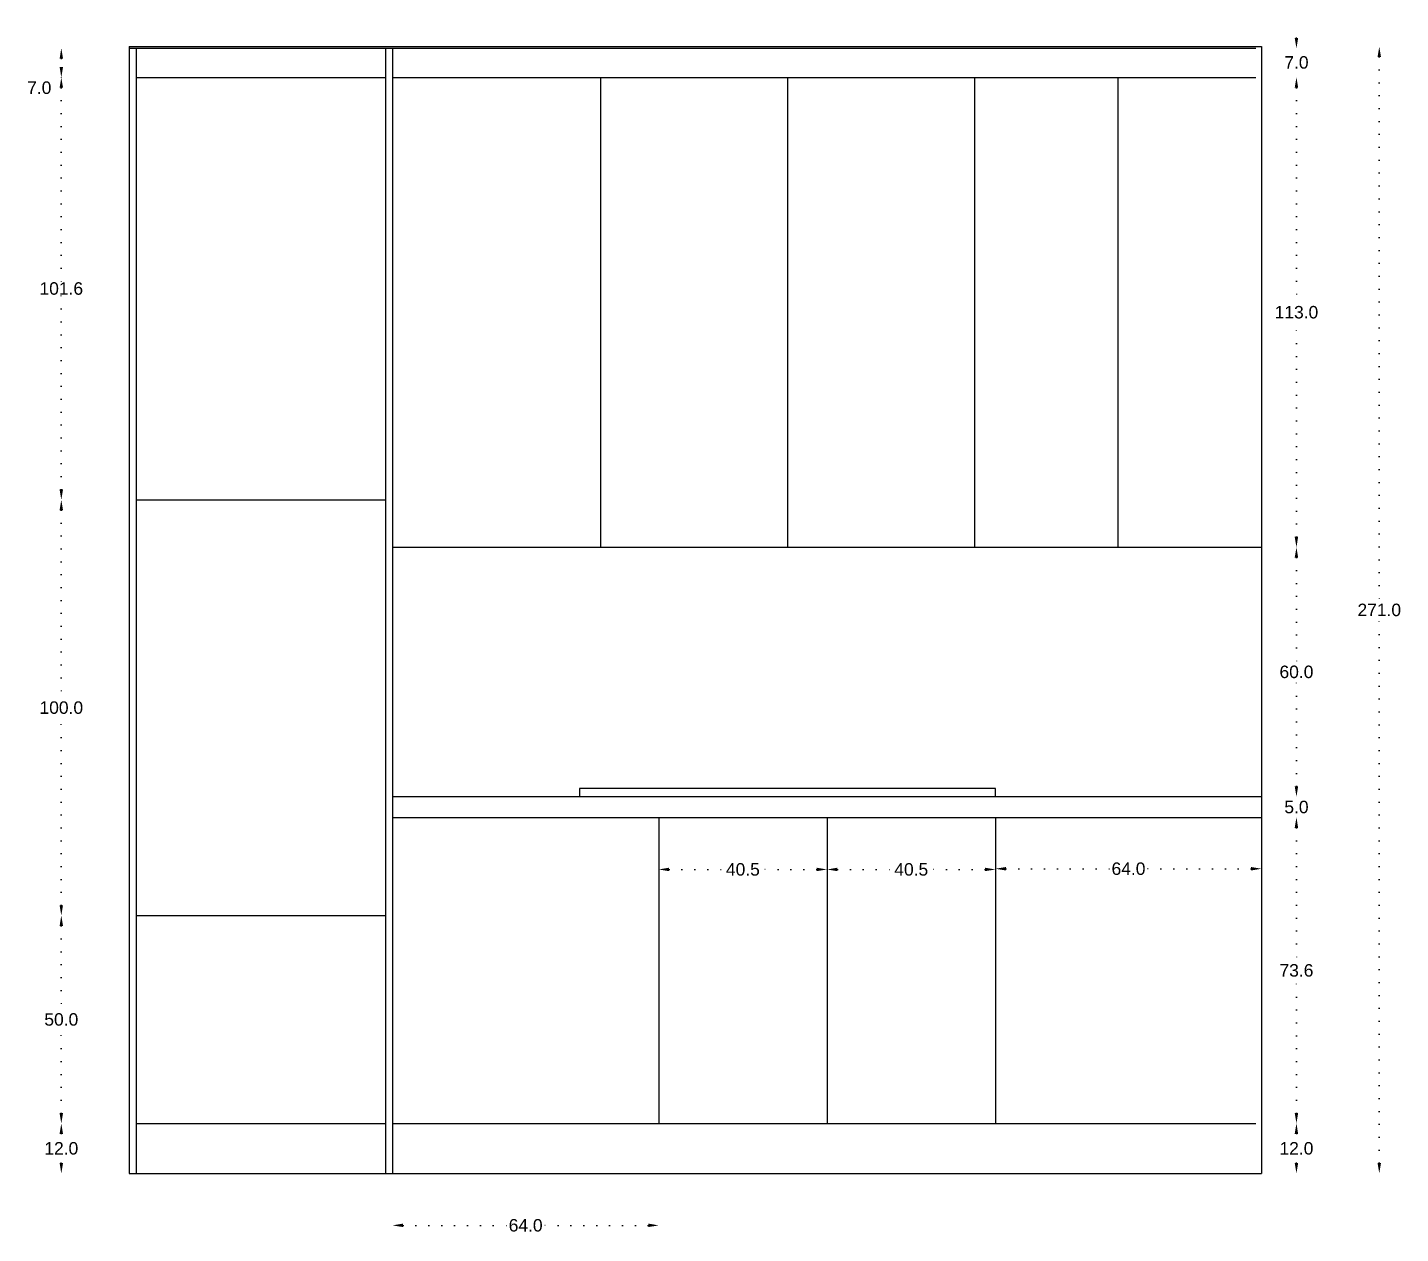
# Model space of a CAD drawing. Header units: centimetres. Extents: x 352 to 5210, y 215 to 1337.
# Drawn here: x 2457.2 to 2787.5, y 992.8 to 1282.9 of the extents above; entities that cross this region are included whole.
import ezdxf

# ---------------------------------------------------------------- set-up
doc = ezdxf.new("R2010")
doc.units = ezdxf.units.CM
doc.header["$MEASUREMENT"] = 0
doc.linetypes.add('ACAD_ISO07W100', pattern=[3, 0, -3])
doc.styles.get("Standard").update_dxf_attribs({"font": 'arial.ttf'})
doc.dimstyles.get("Standard").update_dxf_attribs({"dimtxt": 3, "dimasz": 2.5, "dimexe": 0.18, "dimexo": 0.0625, "dimgap": 0.09, "dimtad": 0, "dimtih": 1, "dimtoh": 1, "dimdec": 1, "dimzin": 0, "dimdsep": 46, "dimtxsty": 'Standard', "dimcen": 0.09, "dimse1": 1, "dimse2": 1, "dimadec": 0, "dimazin": 0, "dimtfac": 1, "dimtdec": 1, "dimtofl": 0, "dimtmove": 0, "dimatfit": 3, "dimfxl": 1, "dimtolj": 1, "dimtzin": 0, "dimarcsym": 0})

# ---------------------------------------------------------------- blocks, each defined once
blk = doc.blocks.new('*D99')
at = {"color": 0, "linetype": 'ACAD_ISO07W100', "lineweight": -2, "transparency": 16777216}
for p, q in [((2762.44, 1016.78), (2762.44, 1014.91)), ((2762.44, 1009.78), (2762.44, 1011.66))]:
    blk.add_line(p, q, dxfattribs=at)
at = {"color": 0, "transparency": 16777216}
for points in [[(2762.02, 1016.78), (2762.85, 1016.78), (2762.44, 1019.28)], [(2762.02, 1009.78), (2762.85, 1009.78), (2762.44, 1007.28)]]:
    blk.add_solid(points, dxfattribs=at)
at = {"layer": 'Defpoints', "color": 0, "transparency": 16777216}
for p in [(2752.64, 1019.28), (2762.44, 1019.28), (2752.64, 1007.28)]:
    blk.add_point(p, dxfattribs=at)
at = {"color": 0, "transparency": 16777216, "insert": (2762.44, 1013.28), "char_height": 3, "attachment_point": 5}
blk.add_mtext('\\A1;12.0', dxfattribs=at)
blk = doc.blocks.new('*D100')
at = {"color": 0, "linetype": 'ACAD_ISO07W100', "lineweight": -2, "transparency": 16777216}
for p, q in [((2762.44, 1090.38), (2762.44, 1057.71)), ((2762.44, 1021.78), (2762.44, 1054.46))]:
    blk.add_line(p, q, dxfattribs=at)
at = {"color": 0, "transparency": 16777216}
for points in [[(2762.02, 1090.38), (2762.85, 1090.38), (2762.44, 1092.88)], [(2762.02, 1021.78), (2762.85, 1021.78), (2762.44, 1019.28)]]:
    blk.add_solid(points, dxfattribs=at)
at = {"layer": 'Defpoints', "color": 0, "transparency": 16777216}
for p in [(2752.64, 1092.88), (2762.44, 1092.88), (2752.64, 1019.28)]:
    blk.add_point(p, dxfattribs=at)
at = {"color": 0, "transparency": 16777216, "insert": (2762.44, 1056.08), "char_height": 3, "attachment_point": 5}
blk.add_mtext('\\A1;73.6', dxfattribs=at)
blk = doc.blocks.new('*D101')
at = {"color": 0, "linetype": 'ACAD_ISO07W100', "lineweight": -2, "transparency": 16777216}
for p, q in [((2762.44, 1100.38), (2762.44, 1102.88)), ((2762.44, 1090.38), (2762.44, 1087.88))]:
    blk.add_line(p, q, dxfattribs=at)
at = {"color": 0, "transparency": 16777216}
for points in [[(2762.02, 1100.38), (2762.85, 1100.38), (2762.44, 1097.88)], [(2762.02, 1090.38), (2762.85, 1090.38), (2762.44, 1092.88)]]:
    blk.add_solid(points, dxfattribs=at)
at = {"layer": 'Defpoints', "color": 0, "transparency": 16777216}
for p in [(2752.64, 1097.88), (2762.44, 1097.88), (2752.64, 1092.88)]:
    blk.add_point(p, dxfattribs=at)
at = {"color": 0, "transparency": 16777216, "insert": (2762.44, 1095.38), "char_height": 3, "attachment_point": 5}
blk.add_mtext('\\A1;5.0', dxfattribs=at)
blk = doc.blocks.new('*D102')
at = {"color": 0, "linetype": 'ACAD_ISO07W100', "lineweight": -2, "transparency": 16777216}
for p, q in [((2762.44, 1155.38), (2762.44, 1129.51)), ((2762.44, 1100.38), (2762.44, 1126.26))]:
    blk.add_line(p, q, dxfattribs=at)
at = {"color": 0, "transparency": 16777216}
for points in [[(2762.02, 1155.38), (2762.85, 1155.38), (2762.44, 1157.88)], [(2762.02, 1100.38), (2762.85, 1100.38), (2762.44, 1097.88)]]:
    blk.add_solid(points, dxfattribs=at)
at = {"layer": 'Defpoints', "color": 0, "transparency": 16777216}
for p in [(2752.64, 1157.88), (2762.44, 1157.88), (2752.64, 1097.88)]:
    blk.add_point(p, dxfattribs=at)
at = {"color": 0, "transparency": 16777216, "insert": (2762.44, 1127.88), "char_height": 3, "attachment_point": 5}
blk.add_mtext('\\A1;60.0', dxfattribs=at)
blk = doc.blocks.new('*D103')
at = {"color": 0, "linetype": 'ACAD_ISO07W100', "lineweight": -2, "transparency": 16777216}
for p, q in [((2762.44, 1268.38), (2762.44, 1216.01)), ((2762.44, 1160.38), (2762.44, 1212.76))]:
    blk.add_line(p, q, dxfattribs=at)
at = {"color": 0, "transparency": 16777216}
for points in [[(2762.02, 1268.38), (2762.85, 1268.38), (2762.44, 1270.88)], [(2762.02, 1160.38), (2762.85, 1160.38), (2762.44, 1157.88)]]:
    blk.add_solid(points, dxfattribs=at)
at = {"layer": 'Defpoints', "color": 0, "transparency": 16777216}
for p in [(2752.64, 1270.88), (2762.44, 1270.88), (2752.64, 1157.88)]:
    blk.add_point(p, dxfattribs=at)
at = {"color": 0, "transparency": 16777216, "insert": (2762.44, 1214.38), "char_height": 3, "attachment_point": 5}
blk.add_mtext('\\A1;113.0', dxfattribs=at)
blk = doc.blocks.new('*D104')
at = {"color": 0, "linetype": 'ACAD_ISO07W100', "lineweight": -2, "transparency": 16777216}
for p, q in [((2762.44, 1280.38), (2762.44, 1282.88)), ((2762.44, 1268.38), (2762.44, 1265.88))]:
    blk.add_line(p, q, dxfattribs=at)
at = {"color": 0, "transparency": 16777216}
for points in [[(2762.02, 1280.38), (2762.85, 1280.38), (2762.44, 1277.88)], [(2762.02, 1268.38), (2762.85, 1268.38), (2762.44, 1270.88)]]:
    blk.add_solid(points, dxfattribs=at)
at = {"layer": 'Defpoints', "color": 0, "transparency": 16777216}
for p in [(2752.64, 1277.88), (2752.64, 1270.88), (2762.44, 1270.88)]:
    blk.add_point(p, dxfattribs=at)
at = {"color": 0, "transparency": 16777216, "insert": (2762.44, 1274.46), "char_height": 3, "attachment_point": 5}
blk.add_mtext('\\A1;7.0', dxfattribs=at)
blk = doc.blocks.new('*D105')
at = {"color": 0, "linetype": 'ACAD_ISO07W100', "lineweight": -2, "transparency": 16777216}
for p, q in [((2782.36, 1275.78), (2782.36, 1144.41)), ((2782.36, 1009.78), (2782.36, 1141.16))]:
    blk.add_line(p, q, dxfattribs=at)
at = {"color": 0, "transparency": 16777216}
for points in [[(2781.95, 1275.78), (2782.78, 1275.78), (2782.36, 1278.28)], [(2781.95, 1009.78), (2782.78, 1009.78), (2782.36, 1007.28)]]:
    blk.add_solid(points, dxfattribs=at)
at = {"layer": 'Defpoints', "color": 0, "transparency": 16777216}
for p in [(2752.64, 1278.28), (2782.36, 1278.28), (2752.64, 1007.28)]:
    blk.add_point(p, dxfattribs=at)
at = {"color": 0, "transparency": 16777216, "insert": (2782.36, 1142.78), "char_height": 3, "attachment_point": 5}
blk.add_mtext('\\A1;271.0', dxfattribs=at)
blk = doc.blocks.new('*D106')
at = {"color": 0, "linetype": 'ACAD_ISO07W100', "lineweight": -2, "transparency": 16777216}
for p, q in [((2465.35, 1016.78), (2465.35, 1014.91)), ((2465.35, 1009.78), (2465.35, 1011.66))]:
    blk.add_line(p, q, dxfattribs=at)
at = {"color": 0, "transparency": 16777216}
for points in [[(2464.94, 1016.78), (2465.77, 1016.78), (2465.35, 1019.28)], [(2464.94, 1009.78), (2465.77, 1009.78), (2465.35, 1007.28)]]:
    blk.add_solid(points, dxfattribs=at)
at = {"layer": 'Defpoints', "color": 0, "transparency": 16777216}
for p in [(2483.34, 1019.28), (2465.35, 1007.28), (2481.64, 1007.28)]:
    blk.add_point(p, dxfattribs=at)
at = {"color": 0, "transparency": 16777216, "insert": (2465.35, 1013.28), "char_height": 3, "attachment_point": 5}
blk.add_mtext('\\A1;12.0', dxfattribs=at)
blk = doc.blocks.new('*D107')
at = {"color": 0, "linetype": 'ACAD_ISO07W100', "lineweight": -2, "transparency": 16777216}
for p, q in [((2465.35, 1066.78), (2465.35, 1045.91)), ((2465.35, 1021.78), (2465.35, 1042.66))]:
    blk.add_line(p, q, dxfattribs=at)
at = {"color": 0, "transparency": 16777216}
for points in [[(2464.94, 1066.78), (2465.77, 1066.78), (2465.35, 1069.28)], [(2464.94, 1021.78), (2465.77, 1021.78), (2465.35, 1019.28)]]:
    blk.add_solid(points, dxfattribs=at)
at = {"layer": 'Defpoints', "color": 0, "transparency": 16777216}
for p in [(2483.34, 1069.28), (2465.35, 1019.28), (2483.34, 1019.28)]:
    blk.add_point(p, dxfattribs=at)
at = {"color": 0, "transparency": 16777216, "insert": (2465.35, 1044.28), "char_height": 3, "attachment_point": 5}
blk.add_mtext('\\A1;50.0', dxfattribs=at)
blk = doc.blocks.new('*D108')
at = {"color": 0, "linetype": 'ACAD_ISO07W100', "lineweight": -2, "transparency": 16777216}
for p, q in [((2465.35, 1166.78), (2465.35, 1120.91)), ((2465.35, 1071.78), (2465.35, 1117.66))]:
    blk.add_line(p, q, dxfattribs=at)
at = {"color": 0, "transparency": 16777216}
for points in [[(2464.94, 1166.78), (2465.77, 1166.78), (2465.35, 1169.28)], [(2464.94, 1071.78), (2465.77, 1071.78), (2465.35, 1069.28)]]:
    blk.add_solid(points, dxfattribs=at)
at = {"layer": 'Defpoints', "color": 0, "transparency": 16777216}
for p in [(2483.34, 1169.28), (2465.35, 1069.28), (2483.34, 1069.28)]:
    blk.add_point(p, dxfattribs=at)
at = {"color": 0, "transparency": 16777216, "insert": (2465.35, 1119.28), "char_height": 3, "attachment_point": 5}
blk.add_mtext('\\A1;100.0', dxfattribs=at)
blk = doc.blocks.new('*D109')
at = {"color": 0, "linetype": 'ACAD_ISO07W100', "lineweight": -2, "transparency": 16777216}
for p, q in [((2465.35, 1268.38), (2465.35, 1221.71)), ((2465.35, 1171.78), (2465.35, 1218.46))]:
    blk.add_line(p, q, dxfattribs=at)
at = {"color": 0, "transparency": 16777216}
for points in [[(2464.94, 1268.38), (2465.77, 1268.38), (2465.35, 1270.88)], [(2464.94, 1171.78), (2465.77, 1171.78), (2465.35, 1169.28)]]:
    blk.add_solid(points, dxfattribs=at)
at = {"layer": 'Defpoints', "color": 0, "transparency": 16777216}
for p in [(2483.34, 1270.88), (2465.35, 1169.28), (2483.34, 1169.28)]:
    blk.add_point(p, dxfattribs=at)
at = {"color": 0, "transparency": 16777216, "insert": (2465.35, 1220.08), "char_height": 3, "attachment_point": 5}
blk.add_mtext('\\A1;101.6', dxfattribs=at)
blk = doc.blocks.new('*D110')
at = {"color": 0, "linetype": 'ACAD_ISO07W100', "lineweight": -2, "transparency": 16777216}
for p, q in [((2465.35, 1275.38), (2465.35, 1273.38)), ((2465.35, 1268.38), (2462.85, 1268.38)), ((2465.35, 1270.88), (2465.35, 1268.38))]:
    blk.add_line(p, q, dxfattribs=at)
at = {"color": 0, "transparency": 16777216}
for points in [[(2464.94, 1275.38), (2465.77, 1275.38), (2465.35, 1277.88)], [(2464.94, 1273.38), (2465.77, 1273.38), (2465.35, 1270.88)]]:
    blk.add_solid(points, dxfattribs=at)
at = {"layer": 'Defpoints', "color": 0, "transparency": 16777216}
for p in [(2481.64, 1277.88), (2465.35, 1270.88), (2483.34, 1270.88)]:
    blk.add_point(p, dxfattribs=at)
at = {"color": 0, "transparency": 16777216, "insert": (2460.05, 1268.38), "char_height": 3, "attachment_point": 5}
blk.add_mtext('\\A1;7.0', dxfattribs=at)
blk = doc.blocks.new('*D111')
at = {"color": 0, "linetype": 'ACAD_ISO07W100', "lineweight": -2, "transparency": 16777216}
for p, q in [((2547.54, 994.77), (2573.05, 994.77)), ((2606.54, 994.77), (2581.03, 994.77))]:
    blk.add_line(p, q, dxfattribs=at)
at = {"color": 0, "transparency": 16777216}
for points in [[(2547.54, 995.19), (2547.54, 994.36), (2545.04, 994.77)], [(2606.54, 995.19), (2606.54, 994.36), (2609.04, 994.77)]]:
    blk.add_solid(points, dxfattribs=at)
at = {"layer": 'Defpoints', "color": 0, "transparency": 16777216}
for p in [(2609.04, 1092.88), (2545.04, 1007.28), (2545.04, 994.77)]:
    blk.add_point(p, dxfattribs=at)
at = {"color": 0, "transparency": 16777216, "insert": (2577.04, 994.77), "char_height": 3, "attachment_point": 5}
blk.add_mtext('\\A1;64.0', dxfattribs=at)
blk = doc.blocks.new('*D112')
at = {"color": 0, "linetype": 'ACAD_ISO07W100', "lineweight": -2, "transparency": 16777216}
for p, q in [((2611.54, 1080.37), (2625.23, 1080.37)), ((2647.04, 1080.37), (2633.35, 1080.37))]:
    blk.add_line(p, q, dxfattribs=at)
at = {"color": 0, "transparency": 16777216}
for points in [[(2611.54, 1080.79), (2611.54, 1079.96), (2609.04, 1080.37)], [(2647.04, 1080.79), (2647.04, 1079.96), (2649.54, 1080.37)]]:
    blk.add_solid(points, dxfattribs=at)
at = {"layer": 'Defpoints', "color": 0, "transparency": 16777216}
for p in [(2609.04, 1092.88), (2649.54, 1092.88), (2649.54, 1080.37)]:
    blk.add_point(p, dxfattribs=at)
at = {"color": 0, "transparency": 16777216, "insert": (2629.29, 1080.37), "char_height": 3, "attachment_point": 5}
blk.add_mtext('\\A1;40.5', dxfattribs=at)
blk = doc.blocks.new('*D113')
at = {"color": 0, "linetype": 'ACAD_ISO07W100', "lineweight": -2, "transparency": 16777216}
for p, q in [((2652.04, 1080.37), (2665.73, 1080.37)), ((2687.54, 1080.37), (2673.85, 1080.37))]:
    blk.add_line(p, q, dxfattribs=at)
at = {"color": 0, "transparency": 16777216}
for points in [[(2652.04, 1080.79), (2652.04, 1079.96), (2649.54, 1080.37)], [(2687.54, 1080.79), (2687.54, 1079.96), (2690.04, 1080.37)]]:
    blk.add_solid(points, dxfattribs=at)
at = {"layer": 'Defpoints', "color": 0, "transparency": 16777216}
for p in [(2649.54, 1092.88), (2690.04, 1092.88), (2649.54, 1080.37)]:
    blk.add_point(p, dxfattribs=at)
at = {"color": 0, "transparency": 16777216, "insert": (2669.79, 1080.37), "char_height": 3, "attachment_point": 5}
blk.add_mtext('\\A1;40.5', dxfattribs=at)
blk = doc.blocks.new('*D114')
at = {"color": 0, "linetype": 'ACAD_ISO07W100', "lineweight": -2, "transparency": 16777216}
for p, q in [((2692.54, 1080.54), (2718.05, 1080.54)), ((2751.54, 1080.54), (2726.03, 1080.54))]:
    blk.add_line(p, q, dxfattribs=at)
at = {"color": 0, "transparency": 16777216}
for points in [[(2692.54, 1080.96), (2692.54, 1080.13), (2690.04, 1080.54)], [(2751.54, 1080.96), (2751.54, 1080.13), (2754.04, 1080.54)]]:
    blk.add_solid(points, dxfattribs=at)
at = {"layer": 'Defpoints', "color": 0, "transparency": 16777216}
for p in [(2690.04, 1092.88), (2690.04, 1080.54), (2754.04, 1007.28)]:
    blk.add_point(p, dxfattribs=at)
at = {"color": 0, "transparency": 16777216, "insert": (2722.04, 1080.54), "char_height": 3, "attachment_point": 5}
blk.add_mtext('\\A1;64.0', dxfattribs=at)

msp = doc.modelspace()

# ---------------------------------------------------------------- linework, layer by layer
for p, q in [((2481.64, 1278.28), (2481.64, 1007.28)), ((2481.64, 1278.28), (2754.04, 1278.28)), ((2754.04, 1278.28), (2754.04, 1007.28)), ((2481.64, 1277.88), (2752.64, 1277.88)), ((2483.34, 1277.88), (2483.34, 1007.28)), ((2543.34, 1277.88), (2543.34, 1007.28)), ((2545.04, 1277.88), (2545.04, 1007.28)), ((2483.34, 1270.88), (2543.34, 1270.88)), ((2545.04, 1270.88), (2752.64, 1270.88)), ((2595.04, 1270.88), (2595.04, 1157.88)), ((2640.04, 1270.88), (2640.04, 1157.88)), ((2685.04, 1270.88), (2685.04, 1157.88)), ((2719.54, 1157.88), (2719.54, 1270.88)), ((2483.34, 1169.28), (2543.34, 1169.28)), ((2545.04, 1157.88), (2685.04, 1157.88)), ((2685.04, 1157.88), (2754.04, 1157.88)), ((2690.03, 1099.88), (2590.03, 1099.88)), ((2590.03, 1099.88), (2590.03, 1097.88)), ((2690.03, 1097.88), (2690.03, 1099.88)), ((2545.04, 1097.88), (2754.04, 1097.88)), ((2545.04, 1092.88), (2754.04, 1092.88)), ((2609.04, 1092.88), (2609.04, 1019.28)), ((2649.54, 1092.88), (2649.54, 1019.28)), ((2690.04, 1092.88), (2690.04, 1019.28)), ((2483.34, 1069.28), (2543.34, 1069.28)), ((2483.34, 1019.28), (2543.34, 1019.28)), ((2545.04, 1019.28), (2752.64, 1019.28)), ((2481.64, 1007.28), (2754.04, 1007.28))]:
    msp.add_line(p, q)

# ---------------------------------------------------------------- dimensions: what is measured, and where the dimension line sits
for base, p1, p2, picture, middle in [((2762.44, 1270.88), (2752.64, 1277.88), (2752.64, 1270.88), '*D104', (2762.44, 1274.46)), ((2782.36, 1278.28), (2752.64, 1007.28), (2752.64, 1278.28), '*D105', (2782.36, 1142.78))]:
    dim = msp.add_linear_dim(base=base, p1=p1, p2=p2, angle=270, dimstyle='Standard')
    dim.commit()
    dim.dimension.update_dxf_attribs({"geometry": picture, "text_midpoint": middle, "dimtype": 160})
for base, p1, p2, picture, middle in [((2465.35, 1270.88), (2481.64, 1277.88), (2483.34, 1270.88), '*D110', (2460.05, 1268.38)), ((2465.35, 1169.28), (2483.34, 1270.88), (2483.34, 1169.28), '*D109', (2465.35, 1220.08)), ((2762.44, 1270.88), (2752.64, 1157.88), (2752.64, 1270.88), '*D103', (2762.44, 1214.38)), ((2465.35, 1069.28), (2483.34, 1169.28), (2483.34, 1069.28), '*D108', (2465.35, 1119.28)), ((2762.44, 1157.88), (2752.64, 1097.88), (2752.64, 1157.88), '*D102', (2762.44, 1127.88)), ((2762.44, 1097.88), (2752.64, 1092.88), (2752.64, 1097.88), '*D101', (2762.44, 1095.38)), ((2762.44, 1092.88), (2752.64, 1019.28), (2752.64, 1092.88), '*D100', (2762.44, 1056.08)), ((2465.35, 1019.28), (2483.34, 1069.28), (2483.34, 1019.28), '*D107', (2465.35, 1044.28)), ((2465.35, 1007.28), (2483.34, 1019.28), (2481.64, 1007.28), '*D106', (2465.35, 1013.28)), ((2762.44, 1019.28), (2752.64, 1007.28), (2752.64, 1019.28), '*D99', (2762.44, 1013.28))]:
    dim = msp.add_linear_dim(base=base, p1=p1, p2=p2, angle=270, dimstyle='Standard')
    dim.commit()
    dim.dimension.update_dxf_attribs({"geometry": picture, "text_midpoint": middle})
for base, p1, p2, picture, middle in [((2545.04, 994.77), (2609.04, 1092.88), (2545.04, 1007.28), '*D111', (2577.04, 994.77)), ((2649.54, 1080.37), (2609.04, 1092.88), (2649.54, 1092.88), '*D112', (2629.29, 1080.37)), ((2649.54, 1080.37), (2690.04, 1092.88), (2649.54, 1092.88), '*D113', (2669.79, 1080.37))]:
    dim = msp.add_linear_dim(base=base, p1=p1, p2=p2, dimstyle='Standard')
    dim.commit()
    dim.dimension.update_dxf_attribs({"geometry": picture, "text_midpoint": middle})
dim = msp.add_linear_dim(base=(2690.04, 1080.54), p1=(2754.04, 1007.28), p2=(2690.04, 1092.88), dimstyle='Standard')
dim.commit()
dim.dimension.update_dxf_attribs({"geometry": '*D114', "text_midpoint": (2722.04, 1080.54), "dimtype": 160})

doc.saveas('drawing.dxf')
